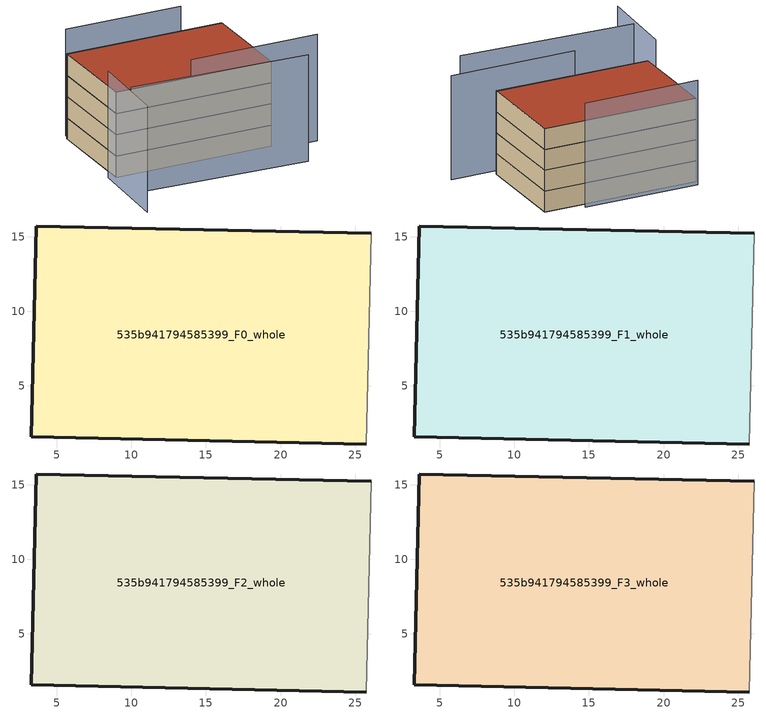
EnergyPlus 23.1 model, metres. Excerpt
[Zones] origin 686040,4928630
535b941794585399_F0_whole
 floor ground (EU_floor_Construction): 25.77,1.09 26.07,15.21 3.6,15.71 3.29,1.58 z0
 wall outside (EU_wall_Construction): 25.77,1.09 3.29,1.58 3.6,15.71 26.07,15.21 z0:3
 wall adiabatic (EU_wall_Construction): 26.07,15.21 25.77,1.09 z0:3
535b941794585399_F1_whole
 floor to 535b941794585399_F0_whole (EU_floor_Construction): 25.76,1.09 26.07,15.21 3.6,15.71 3.29,1.58 z3
 wall outside (EU_wall_Construction): 25.77,1.09 3.29,1.58 3.6,15.71 26.07,15.21 z3:6
 wall adiabatic (EU_wall_Construction): 26.07,15.21 25.77,1.09 z3:6
535b941794585399_F2_whole
 floor to 535b941794585399_F1_whole (EU_floor_Construction): 25.76,1.09 26.07,15.21 3.6,15.71 3.29,1.58 z6
 wall outside (EU_wall_Construction): 25.77,1.09 3.29,1.58 3.6,15.71 26.07,15.21 z6:9
 wall adiabatic (EU_wall_Construction): 26.07,15.21 25.77,1.09 z6:9
535b941794585399_F3_whole
 floor to 535b941794585399_F2_whole (EU_floor_Construction): 25.76,1.09 26.07,15.21 3.6,15.71 3.29,1.58 z9
 wall outside (EU_wall_Construction): 25.77,1.09 3.29,1.58 3.6,15.71 26.07,15.21 z9:12
 wall adiabatic (EU_wall_Construction): 26.07,15.21 25.77,1.09 z9:12
 roof outside (EU_roof_Construction): 26.07,15.21 25.77,1.09 3.29,1.58 3.6,15.71 z12
shading: 2.46,-3.95 27.71,-5.44 / 1.48,-10.2 2.36,2.05 / 31.9,-0.03 13.53,0.27 / 20.63,16.41 3.93,16.71 z0:15
[Building]
EU S2 Campaign: North Axis=0; Terrain=City; Solar Distribution=FullExterior
[Site:Location]
Bologna: Latitude=44.5; Longitude=11.25; Time Zone=1; Elevation=37
[SizingPeriod:WeatherFileDays]
AnnualSizingPeriod: Begin Month=1; Begin Day of Month=1; End Month=12; End Day of Month=31; Day of Week for Start Day=Monday; Use Weather File Daylight Saving Period=No; Use Weather File Rain and Snow Indicators=No
[MATERIAL]
EU_InternalMass_Material: Roughness=MediumRough; Thickness=0.1; Conductivity=1; Density=1800; Specific Heat=900; Thermal Absorptance=0.9; Solar Absorptance=0.7; Visible Absorptance=0.7
[MATERIAL:NOMASS] Roughness=MediumRough; Thermal Absorptance=0.9; Solar Absorptance=0.7; Visible Absorptance=0.7
Name | Thermal Resistance
EU_wall_NoMass | 0.937881
EU_roof_NoMass | 0.548572
EU_floor_NoMass | 0.71348
[CONSTRUCTION]
EU_wall_Construction: EU_wall_NoMass
EU_roof_Construction: EU_roof_NoMass
EU_floor_Construction: EU_floor_NoMass
EU_InternalMass_Construction: EU_InternalMass_Material
[ZONE] Type=1; Multiplier=1; Ceiling Height=autocalculate; Floor Area=autocalculate; Part of Total Floor Area=Yes
Name | Volume
535b941794585399_F0_whole | 953.009
535b941794585399_F1_whole; 535b941794585399_F2_whole; 535b941794585399_F3_whole | 953.008
[INTERNALMASS] Construction=EU_InternalMass_Construction; Surface Area=317.67
Name | Zone or ZoneList
535b941794585399_F0_whole_EU_InternalMass | 535b941794585399_F0_whole
535b941794585399_F1_whole_EU_InternalMass | 535b941794585399_F1_whole
535b941794585399_F2_whole_EU_InternalMass | 535b941794585399_F2_whole
535b941794585399_F3_whole_EU_InternalMass | 535b941794585399_F3_whole
[OTHEREQUIPMENT] Fuel Type=Electricity; Design Level Calculation Method=Watts/Area; Power per Zone Floor Area=1; Fraction Latent=0; Fraction Radiant=0; Fraction Lost=0; Carbon Dioxide Generation Rate=0; EndUse Subcategory=EU_Step8_InternalGains
Name | Zone or ZoneList or Space or SpaceList | Schedule
EU_Step8_InternalGain_535b941794585399_F0_whole_f000 | 535b941794585399_F0_whole | EU_Step8_GainSchedule_535b941794585399_F0_whole_f000
EU_Step8_InternalGain_535b941794585399_F1_whole_f000 | 535b941794585399_F1_whole | EU_Step8_GainSchedule_535b941794585399_F1_whole_f000
EU_Step8_InternalGain_535b941794585399_F2_whole_f000 | 535b941794585399_F2_whole | EU_Step8_GainSchedule_535b941794585399_F2_whole_f000
EU_Step8_InternalGain_535b941794585399_F3_whole_f000 | 535b941794585399_F3_whole | EU_Step8_GainSchedule_535b941794585399_F3_whole_f000
[ZONEVENTILATION:DESIGNFLOWRATE] Schedule=EU_AlwaysOn; Design Flow Rate Calculation Method=AirChanges/Hour; Air Changes per Hour=0.687892; Ventilation Type=Natural; Fan Pressure Rise=0; Fan Total Efficiency=1; Constant Term Coefficient=1; Temperature Term Coefficient=0; Velocity Term Coefficient=0; Velocity Squared Term Coefficient=0; Minimum Indoor Temperature=-100; Maximum Indoor Temperature=100; Delta Temperature=-100; Minimum Outdoor Temperature=-100; Maximum Outdoor Temperature=100; Maximum Wind Speed=40
Name | Zone or ZoneList or Space or SpaceList
EU_ConstantAir_535b941794585399_F0_whole | 535b941794585399_F0_whole
EU_ConstantAir_535b941794585399_F1_whole | 535b941794585399_F1_whole
EU_ConstantAir_535b941794585399_F2_whole | 535b941794585399_F2_whole
EU_ConstantAir_535b941794585399_F3_whole | 535b941794585399_F3_whole
[HVACTEMPLATE:THERMOSTAT] Constant Heating Setpoint=20; Constant Cooling Setpoint=50
EU_HeatOnly_535b941794585399_F0_whole; EU_HeatOnly_535b941794585399_F1_whole; EU_HeatOnly_535b941794585399_F2_whole; EU_HeatOnly_535b941794585399_F3_whole
[HVACTEMPLATE:ZONE:IDEALLOADSAIRSYSTEM] System Availability Schedule=EU_AlwaysOn; Maximum Heating Supply Air Temperature=50; Minimum Cooling Supply Air Temperature=13; Maximum Heating Supply Air Humidity Ratio=0.0156; Minimum Cooling Supply Air Humidity Ratio=0.0077; Heating Limit=NoLimit; Cooling Limit=NoLimit; Heating Availability Schedule=EU_AlwaysOn; Cooling Availability Schedule=EU_CoolingOff; Dehumidification Control Type=ConstantSensibleHeatRatio; Cooling Sensible Heat Ratio=0.7; Dehumidification Setpoint=60; Humidification Control Type=None; Humidification Setpoint=30; Outdoor Air Method=None; Outdoor Air Flow Rate per Person=0.00944; Outdoor Air Flow Rate per Zone Floor Area=0; Outdoor Air Flow Rate per Zone=0; Demand Controlled Ventilation Type=None; Outdoor Air Economizer Type=NoEconomizer; Heat Recovery Type=None; Sensible Heat Recovery Effectiveness=0.7; Latent Heat Recovery Effectiveness=0.65
Name | Template Thermostat
535b941794585399_F0_whole | EU_HeatOnly_535b941794585399_F0_whole
535b941794585399_F1_whole | EU_HeatOnly_535b941794585399_F1_whole
535b941794585399_F2_whole | EU_HeatOnly_535b941794585399_F2_whole
535b941794585399_F3_whole | EU_HeatOnly_535b941794585399_F3_whole
[SIZING:ZONE] Zone Cooling Design Supply Air Temperature Input Method=SupplyAirTemperature; Zone Cooling Design Supply Air Temperature=13; Zone Heating Design Supply Air Temperature Input Method=SupplyAirTemperature; Zone Heating Design Supply Air Temperature=50; Zone Cooling Design Supply Air Humidity Ratio=0.008; Zone Heating Design Supply Air Humidity Ratio=0.008; Cooling Design Air Flow Method=DesignDay; Cooling Design Air Flow Rate=0; Cooling Minimum Air Flow per Zone Floor Area=0.000762; Cooling Minimum Air Flow=0; Cooling Minimum Air Flow Fraction=0.2; Heating Design Air Flow Method=DesignDay; Heating Design Air Flow Rate=0; Heating Maximum Air Flow per Zone Floor Area=0.002032; Heating Maximum Air Flow=0.141576; Heating Maximum Air Flow Fraction=0.3; Account for Dedicated Outdoor Air System=No; Dedicated Outdoor Air System Control Strategy=NeutralSupplyAir; Dedicated Outdoor Air Low Setpoint Temperature for Design=autosize; Dedicated Outdoor Air High Setpoint Temperature for Design=autosize; Zone Load Sizing Method=Sensible Load Only No Latent Load; Zone Latent Cooling Design Supply Air Humidity Ratio Input Method=HumidityRatioDifference; Zone Cooling Design Supply Air Humidity Ratio Difference=0.005; Zone Latent Heating Design Supply Air Humidity Ratio Input Method=HumidityRatioDifference; Zone Humidification Design Supply Air Humidity Ratio Difference=0.005
535b941794585399_F0_whole; 535b941794585399_F1_whole; 535b941794585399_F2_whole; 535b941794585399_F3_whole
[SCHEDULE:CONSTANT]
Name | Hourly Value
EU_AlwaysOn | 1
EU_CoolingOff | 0
[SCHEDULE:FILE] Column Number=1; Rows to Skip at Top=0; Number of Hours of Data=8760; Column Separator=Comma; Interpolate to Timestep=No; Minutes per Item=60; Adjust Schedule for Daylight Savings=Yes
Name | File
EU_Step8_GainSchedule_535b941794585399_F0_whole_f000 | ../../schedules/535b941794585399/535b941794585399_F0_whole_f000_gain.csv
EU_Step8_GainSchedule_535b941794585399_F1_whole_f000 | ../../schedules/535b941794585399/535b941794585399_F1_whole_f000_gain.csv
EU_Step8_GainSchedule_535b941794585399_F2_whole_f000 | ../../schedules/535b941794585399/535b941794585399_F2_whole_f000_gain.csv
EU_Step8_GainSchedule_535b941794585399_F3_whole_f000 | ../../schedules/535b941794585399/535b941794585399_F3_whole_f000_gain.csv
